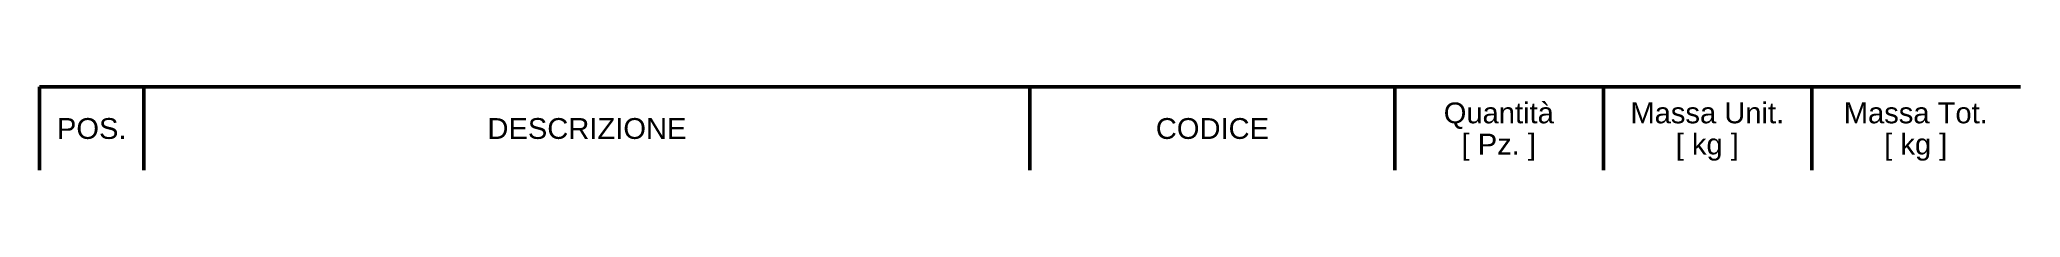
# Model space of a CAD drawing. Header units: millimetres. Extents: x 0 to 190, y 0 to 8.
import ezdxf
from ezdxf.enums import TextEntityAlignment as Align

# ---------------------------------------------------------------- set-up
doc = ezdxf.new("R2010")
doc.units = ezdxf.units.MM
doc.header["$LTSCALE"] = 0.1
doc.layers.add('CARTIGLIO', color=7, linetype='Continuous', lineweight=50)
doc.styles.get("Standard").update_dxf_attribs({"font": 'arial.ttf'})

msp = doc.modelspace()

# ---------------------------------------------------------------- linework, layer by layer
at = {"layer": 'CARTIGLIO'}
for p, q in [((0, 0), (0, 8)), ((0, 8), (190, 8)), ((10, 0), (10, 8)), ((95, 8), (95, 0)), ((130, 8), (130, 0)), ((150, 8), (150, 0)), ((170, 8), (170, 0))]:
    msp.add_line(p, q, dxfattribs=at)

# ---------------------------------------------------------------- texts
at = {"layer": 'CARTIGLIO', "color": 3}
for s, p in [('Quantità', (139.967, 5.5)), ('Massa Unit.', (159.967, 5.5)), ('Massa Tot.', (179.967, 5.5)), ('POS.', (5, 4)), ('DESCRIZIONE', (52.5, 4)), ('CODICE', (112.5, 4)), ('[ Pz. ]', (139.967, 2.5)), ('[ kg ]', (159.967, 2.5)), ('[ kg ]', (179.967, 2.5))]:
    msp.add_text(s, height=2, dxfattribs=at).set_placement(p, align=Align.MIDDLE_CENTER)

doc.saveas('drawing.dxf')
